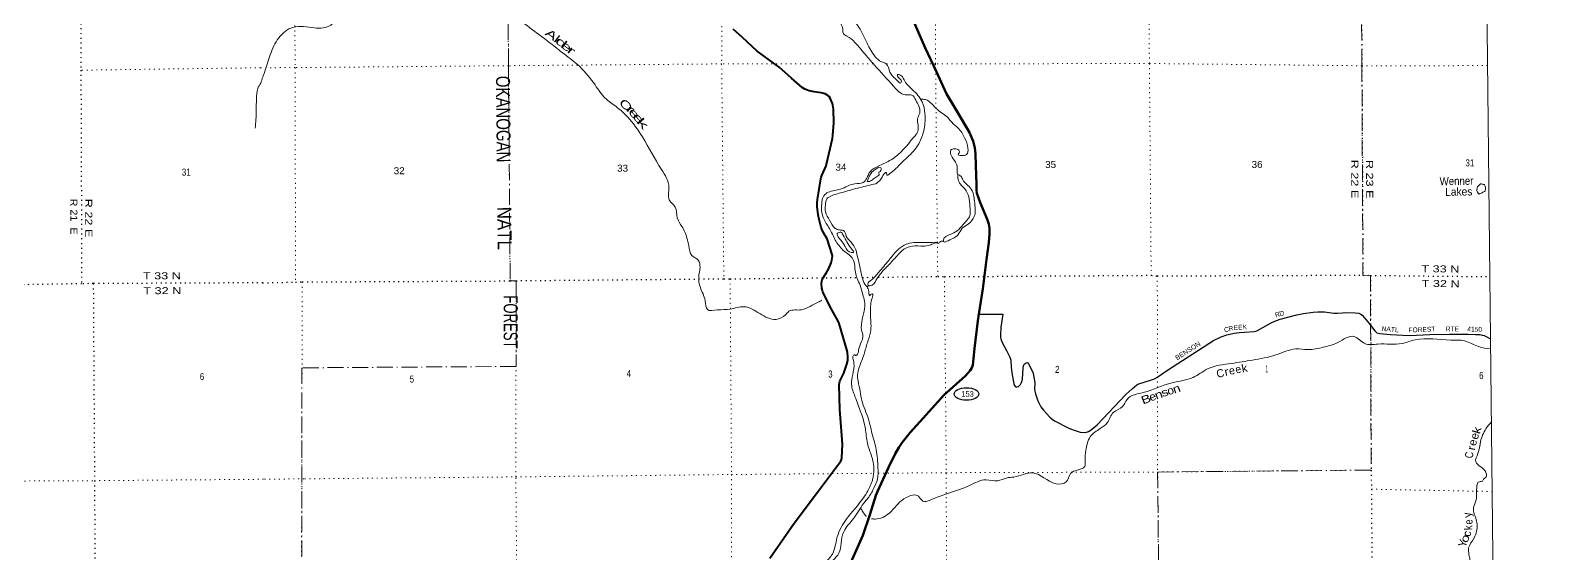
# Model space of a CAD drawing. Header units: feet. Extents: x 0 to 246606, y 183576 to 368785.
# Drawn here: x 208879 to 246606, y 291378 to 304461 of the extents above; entities that cross this region are included whole.
import ezdxf
from ezdxf.enums import TextEntityAlignment as Align

# ---------------------------------------------------------------- set-up
doc = ezdxf.new("R2010")
doc.units = ezdxf.units.FT
doc.header["$LTSCALE"] = 80
doc.linetypes.add('DOT_DASHED', pattern=[7.7, 5, -1.2, 0.3, -1.2])
doc.linetypes.add('DOTTED', pattern=[1.5, 0.3, -1.2])
for name, color, linetype, lineweight in [('17', 7, 'Continuous', 25), ('23', 7, 'Continuous', 70), ('26', 7, 'Continuous', 40), ('29', 7, 'Continuous', 25), ('30', 7, 'Continuous', 25), ('39', 7, 'Continuous', 13), ('4', 7, 'Continuous', 13), ('41', 7, 'Continuous', 13), ('44', 7, 'DOT_DASHED', 13), ('6', 7, 'DOTTED', 25), ('7', 7, 'DOTTED', 13)]:
    doc.layers.add(name, color=color, linetype=linetype, lineweight=lineweight)

msp = doc.modelspace()

# ---------------------------------------------------------------- linework, layer by layer
at = {"layer": '17'}
msp.add_ellipse((232278.91, 295370.77), major_axis=(309.24, -1), ratio=0.500121, dxfattribs=at)
at = {"layer": '23'}
for points in [[(232587.28, 297364.71), (232690.28, 297999.48), (232782.84, 298730.7), (232840.87, 299158.94), (232853.18, 299364.9), (232852.9, 299512.24), (232832.9, 299616.5), (232797.04, 299737.98), (232618.91, 300156.78), (232540.91, 300387.53), (232530.77, 300474.77), (232527.39, 300608.38), (232512.46, 301080.6), (232506.71, 301369.21), (232486.16, 301525.81), (232442.23, 301687.75), (232352.13, 301901.18), (232056.35, 302410.12), (231781.07, 302868.73), (231531.45, 303424.37), (231245.25, 304022.18), (230913.62, 304789.28), (230572.97, 305488.15)], [(229385.58, 291159.99), (229686.42, 291835.89), (229865.83, 292347.98), (230011.6, 292832.87), (230052.96, 292934.97), (230330.45, 293535.12), (230500.05, 293873.19), (230586.24, 294032.66), (230667.34, 294158.46), (230870.35, 294412.24), (231267.5, 294848.51), (231712.78, 295341.58), (232253.01, 295823.09), (232370.6, 295956.16), (232411.15, 296025.15), (232433.13, 296088.55), (232475.07, 296504.59), (232559.8, 297195.39), (232587.28, 297364.71)]]:
    msp.add_lwpolyline(points, dxfattribs=at)
at = {"layer": '26'}
for points in [[(229237.63, 295968.07), (229287.49, 296112.66), (229311.71, 296210.82), (229314.47, 296244.59), (229315.38, 296298.89), (229307.94, 296407.47), (229299.78, 296449.15), (229099.71, 297132.9), (229075.16, 297194.48), (228869.1, 297549.38), (228689.19, 297925.78), (228677.33, 297955.12), (228664.47, 298018.06), (228657.14, 298128.14), (228661.4, 298186), (228672.43, 298222.14), (228682.81, 298249.24), (228773.24, 298390.51), (228840.49, 298509.77), (228893.99, 298647.17), (228916.02, 298718.21), (228925.81, 298767.2), (228930.34, 298812.52), (228923.93, 298853.61), (228793.19, 299246.15), (228704.64, 299401.35), (228662.64, 299491.38), (228645.5, 299535.2), (228597.72, 299727.71), (228574.63, 299843.65), (228548.96, 300056.48), (228548.73, 300157.36), (228553.7, 300227.25), (228638.08, 300749.28), (228650.41, 300789.46), (228664.47, 300828.92), (228770.36, 301073.63), (228783.27, 301117.48), (228926.88, 301752.1), (228938.06, 301839.17), (228960.85, 302149.93), (228953.75, 302486.33), (228939.28, 302587.57), (228929.3, 302633.08), (228875.32, 302760.92), (228849.65, 302801.29), (228811.12, 302832.83), (228743.31, 302867.34), (228649.56, 302892.92), (228475.77, 302920.17), (228344.39, 302950.13), (228303.25, 302959.08), (228237.25, 302988.43), (228170.24, 303031.43), (227908.41, 303266.07), (227593.85, 303538.75), (227046.39, 303933.2), (226684.94, 304282.31), (226448.61, 304483.33)], [(227366, 291269.36), (227972.53, 292144.85), (228601.48, 292984.14), (229004.13, 293515.31), (229137.52, 293691.7), (229155.94, 293734.21), (229166.1, 293778.65), (229178.2, 294119.83), (229112.51, 294981.32), (229096.71, 295600.89), (229103.31, 295648.69), (229117.36, 295693.42), (229210.08, 295888.17), (229237.63, 295968.07)]]:
    msp.add_lwpolyline(points, dxfattribs=at)
at = {"layer": '29'}
msp.add_line((232587.28, 297364.71), (233185.27, 297365.8), dxfattribs=at)
for points in [[(233185.27, 297365.8), (233135.29, 297040.76), (233127.96, 296842.61), (233127.05, 296786.65), (233133.47, 296749.04), (233171.96, 296659.14), (233289.31, 296438.97), (233360.84, 296290.36), (233379.17, 296242.66), (233384.65, 296218.8), (233391.98, 296042.67), (233413.98, 295895.89), (233465.32, 295624.35), (233480.94, 295579.4), (233495.6, 295559.22), (233509.33, 295550.97), (233541.44, 295546.38), (233575.33, 295558.3), (233607.45, 295583.07), (233627.62, 295606.92), (233644.12, 295638.11), (233660.62, 295682.15), (233678.01, 295741.78), (233692.68, 296013.31), (233706.46, 296078.45), (233722.96, 296113.31), (233741.3, 296133.49), (233766.02, 296152.75), (233787.13, 296155.51), (233810.02, 296145.41), (233827.47, 296122.48), (233868.7, 296050.01), (233942.98, 295887.64), (233956.71, 295837.18), (233986.04, 295661.05), (233982.41, 295483.08), (233986.99, 295445.47), (234000.71, 295374.83), (234041.08, 295246.4), (234066.72, 295184.02), (234140.09, 295050.08), (234206.06, 294963.86), (234357.37, 294794.15), (234418.75, 294743.69), (234482.05, 294702.41), (234836.79, 294516.18), (234942.26, 294474.9), (235066.94, 294432.7), (235115.49, 294420.78), (235217.29, 294407.02), (235276.84, 294413.44), (235329.14, 294432.7), (235394.18, 294472.15), (235548.2, 294596.91), (236266.93, 295367.49), (236420.95, 295499.59), (236531.93, 295595.92), (236589.63, 295624.35), (236875.66, 295712.42), (236975.64, 295750.03), (237036.15, 295781.23), (237301.04, 295969.28), (238452.48, 296710.51), (238644.15, 296803.17), (238782.52, 296849.95), (238966.84, 296894.9), (239097.88, 296908.66), (239227.9, 296917.05)], [(239227.9, 296917.05), (239465.57, 296931.59), (239537.09, 296948.11), (239612.26, 296990.3), (239890.95, 297151.76), (239984.47, 297193.96), (240118.31, 297239.83), (240536.35, 297349.91), (240699.54, 297384.77), (240939.73, 297415.96), (241058.91, 297421.47), (241225.75, 297423.3), (241460.45, 297390.28), (241555.8, 297390.28), (241673.13, 297401.28), (241748.32, 297406.79), (241995.83, 297401.28), (242080.18, 297386.61), (242129.69, 297362.75), (242164.52, 297342.57), (242311.2, 297173.78), (242487.22, 296946.27), (242534.9, 296902.24), (242604.56, 296880.22), (242875.92, 296858.2), (243345.31, 296828.85), (243521.32, 296843.53), (243858.69, 296858.2), (244350.08, 296865.54), (244812.12, 296865.54), (245002.83, 296858.2), (245105.51, 296854.53), (245167.85, 296843.52), (245219.18, 296828.84), (245375.97, 296749.09)]]:
    msp.add_lwpolyline(points, dxfattribs=at)
at = {"layer": '39'}
msp.add_line((229830.71, 298078.43), (229795.71, 298046.6), dxfattribs=at)
for points in [[(225651.45, 312055.36), (225990.1, 312146.14), (226222.89, 312042.53), (226438.49, 311775.33), (226567.07, 311541.94), (226647.77, 311211.39), (226584.31, 310680.17), (226561.45, 310449.93), (226532.7, 310191.41), (226383.2, 309869.61), (226278.12, 309546.05), (226128.08, 309313.06), (226018.64, 309043.97), (225957.11, 308865.99), (225937.55, 308760.92), (225941.81, 308722.59), (225979.99, 308753.09), (225995.65, 308835.94), (226009.39, 308902.62), (226035.49, 308927), (226055.81, 308904.91), (226079.96, 308917.16), (226097.86, 308963.69), (226083.16, 309058.47), (226102.87, 309139.32), (226147.02, 309183.99), (226163.49, 309129.58), (226170.1, 309036.77), (226136.46, 308923.55), (226038.62, 308739.3), (225883.05, 308419.48), (225719.72, 308045.12), (225663.6, 307637.07), (225630.26, 307471.37), (225571.98, 307426.62), (225578.65, 307323.72), (225613.62, 307214.93), (225613.21, 306944.46), (225638.78, 306718.54), (225828.09, 306457.24), (226150.99, 306140.21), (226691.62, 305874.89), (227221.26, 305760.9), (227340.78, 305692.97), (227362.8, 305725.39), (227350.46, 305763.67), (227404.94, 305768.02), (227552.56, 305728.51), (227919.87, 305750.83), (228262.85, 305791.17), (228339.55, 305795.65), (228323.89, 305712.81), (228233.36, 305657.78), (228342.6, 305622.09), (228501.5, 305721.91), (228710.23, 305931.02), (228857.4, 305966.19), (229033.7, 305856.2), (229079.26, 305664.72), (229012.6, 305331.29), (229054.58, 305061.06), (229115.3, 304696.08), (229187.28, 304474.47), (229206.08, 304369.62), (229291.2, 304313.59), (229485.95, 304157.29), (229780.72, 303817.88), (229981.95, 303588.95), (230459.58, 303054.82), (230745.5, 302844.55), (230840.39, 302845.1), (230915.12, 302839.48), (231008.73, 302714.88), (231090.4, 302561.95), (231109.6, 302388.48), (231057.93, 302250.92), (231071.01, 302087.5), (231037.92, 301881.43), (230977.79, 301806.4), (230915.64, 301733.38), (230644.93, 301422.98), (230357.54, 301201.3), (230067.65, 301060.35), (229876.62, 300932.08), (229784.77, 300759.98), (229694.53, 300656.51), (229490.81, 300625.05), (229130.21, 300491.76), (228823.81, 300411.26), (228713.28, 300325.84), (228665.72, 300174.18)], [(226715.71, 309972.46), (226684.37, 309810.8), (226597.09, 309549.92), (226461.25, 309304.9), (226275.18, 309021.24), (226106.99, 308786.12), (225983.99, 308420.07), (225869.91, 307912.78), (225779.52, 307496.46), (225746.14, 306997.71), (225716.42, 306902.67), (225739.34, 306783.71), (225884.12, 306542.34), (226115.37, 306357.99), (226437.81, 306117.65), (226775.86, 305968.23), (227012.22, 305945.38), (227092.65, 306000.35), (227220.11, 305954.66), (227703.22, 305856.55), (228296.41, 305920.55), (228435.13, 306018.24), (228441.01, 306048.55), (228426.7, 306078.74), (228509.06, 306147.85), (228694.59, 306183.24), (229059.14, 305991.59), (229246.44, 305730.28), (229255.09, 305633.44), (229206.54, 305649.31), (229186.44, 305635.06), (229164.91, 305519.89), (229159.92, 305340.22), (229188.86, 305227.35), (229232.29, 305054.02), (229301.78, 304911.11), (229588.69, 304535.33), (229794.97, 304136.88), (229998.87, 303798.97), (230153.06, 303672.7), (230270.46, 303622.92), (230362.56, 303413.54), (230545.51, 303202.67), (230638.73, 303144.67), (230652.61, 303187.14), (230589.53, 303269.53), (230550.72, 303346.01), (230587.02, 303352.27), (230676.21, 303292.24), (230755.76, 303155.45), (230930.47, 302974.8), (231168.49, 302671.4), (231240.9, 302377.13), (231220.94, 301999.56), (231113.84, 301675.99), (230987.83, 301477.45), (230686.75, 301181.01), (230365.53, 300876.38), (230287.01, 300839.59), (230282.69, 300888.01), (230276.54, 300902.1), (230188.16, 300826.91), (230120.19, 300713.48), (230013.71, 300626.07)], [(214639.43, 303138.85), (214743.93, 303435.85), (214880.8, 303846.39), (215090.26, 304271.48), (215444.04, 304531.89), (215983.18, 304518.87), (216390.59, 304587.85), (216558.84, 304812.87), (216509.64, 305278.85), (216426.7, 305984.82), (216300.76, 306452.36), (216221.56, 306869.72), (216262.43, 307465.4), (216207.11, 307941.43), (216262.36, 308157.72), (216514.31, 308227.81), (216877.71, 308227.9), (217111.23, 308342.29), (217388.29, 308263.16), (217647.44, 308141.54), (218049.04, 308170.12), (218387.96, 308214.47), (218664.89, 308157.55), (219133.23, 307827.22), (219369.97, 307398.67), (219581.3, 306830.7), (219795.41, 306474.68), (220182.94, 306151.96), (220368.58, 305830.09), (220640.26, 305298.8), (220837.76, 305019.39), (221235.82, 304624.07), (221728.64, 304251.5), (222223.55, 303866.84), (222613.07, 303550.19), (222997.37, 303092.21), (223251.7, 302762.67), (223521.46, 302552.3), (223813.77, 302287.56), (224180.12, 301793.16), (224653.34, 300980.46), (224843.77, 300531.45), (224849.66, 300220.64), (225000.14, 300039.86), (225050.16, 299775.73), (225168.58, 299554.39), (225293.43, 299268.5), (225337, 299070.95), (225415.13, 298835.24), (225571.3, 298715.05), (225618.84, 298529.63), (225585.88, 298299.33), (225627.85, 298033.14), (225746.93, 297698.77), (225804.75, 297483.14), (226053.15, 297470.45), (226372.01, 297492.49), (226720.94, 297551.03), (227113.63, 297379.73), (227520.3, 297234.74), (227755.83, 297349.14), (227842.13, 297436.44), (228154.84, 297474.58), (228368.33, 297560.6), (228571.63, 297664.72), (228664.19, 297715.72)], [(214639.43, 303138.85), (214565.39, 303002.48), (214536.22, 302743.67), (214523.55, 302452.76), (214522.18, 302228.61), (214500.56, 302012.3)], [(231132.09, 302736.08), (231254.97, 302726.4), (231551.22, 302477.83), (231825.04, 302265.47), (231908.45, 302158.98), (232064.71, 302022.63), (232231.76, 301771.3), (232316.08, 301511.41), (232280.68, 301353.76), (232117.27, 301332.63), (232070.74, 301348.51), (232094.71, 301393.05), (232084.18, 301465.66), (231987.08, 301497.39), (231888.37, 301460.48), (231893.14, 301337.38), (232007.24, 301162.44), (232046.47, 301017.34), (232049.21, 300896.25), (232065.63, 300849.92)], [(229793.05, 300681.51), (229863.05, 300837.13), (229995.44, 300981.21), (230134.5, 301022.39), (230124.94, 300933.52), (230088.69, 300917.16), (230099.1, 300864.74), (230028.82, 300799.74), (229930.34, 300724.49), (229825.63, 300679.48), (229793.05, 300681.51)], [(232065.63, 300849.92), (232076.63, 300698.61), (232233.3, 300493.64), (232335.42, 300296.42), (232363.06, 300062.44), (232350.53, 299793.92), (232250.3, 299672.23), (232119.98, 299520.09), (231959.2, 299396.03), (231763.91, 299304.07), (231703.82, 299222.98), (231714.19, 299176.62), (231817.01, 299201.44), (232074.5, 299358.35), (232174.55, 299510.32), (232319.27, 299618.13), (232473.6, 299806.74), (232490.07, 300093.46), (232466.75, 300281.04), (232394.83, 300492.56), (232281.06, 300610.98), (232187.54, 300719.43), (232136.51, 300814), (232064.99, 300851.73)], [(230013.71, 300626.07), (229612.52, 300528.87), (229205.35, 300417.51), (228903.07, 300322.91), (228786.42, 300247.55), (228753.04, 300089.92), (228756.07, 299920.39), (228858.25, 299713.08), (228998.76, 299510.03), (229108.02, 299470.3), (229200.98, 299454.69), (229274.5, 299313.83), (229392.51, 299161.11), (229510.73, 298972.07), (229538.22, 298870.62)], [(245088.63, 300366.46), (245029.54, 300456.95), (245071.25, 300572.24), (245143.64, 300621.11), (245180.04, 300611.22), (245214.4, 300605.37), (245247.07, 300542.99), (245221.5, 300429.81), (245185.27, 300411.43), (245143.21, 300390.76), (245087.85, 300367.65)], [(228665.72, 300174.18), (228658.95, 299956.15), (228722.88, 299730.46), (228869.76, 299474.97), (229020.89, 299183.18), (229222.2, 298942.13), (229441.44, 298741.56), (229501.94, 298412.91), (229545.25, 298259.76), (229620.96, 298090.65), (229686.97, 297854.88), (229730.35, 297689.62), (229729.45, 297501.9), (229674.45, 297243.22), (229657.94, 296964.58), (229689.05, 296825.49), (229653.58, 296679.95), (229582.13, 296471.64), (229534.45, 296342.18), (229508.26, 296331.94), (229485.95, 296349.97), (229457.74, 296339.72), (229442.03, 296266.96), (229464.97, 296143.97), (229434.38, 295855.16), (229405.53, 295614.8), (229492.14, 295308.5), (229633.73, 294925.82), (229751.26, 294512.72), (229801.93, 294139.6), (229908.85, 293815.25), (229948.22, 293304.82), (229836.98, 292999.39), (229608.91, 292648.87), (229174.15, 292085.22), (229070.5, 291860.57), (229003.37, 291605.86), (228926.03, 291371.27), (228727.39, 291164.24), (228433.45, 291025.28), (228192.65, 290777.63), (227665.67, 290443.55), (227233.17, 290180.66), (227102.9, 290018.42), (227031.41, 289818.18), (227026.66, 289598.15), (227053.55, 289489.31), (227108.29, 289451.27), (227144.62, 289453.5), (227195.5, 289385.17), (227293.63, 289179.86), (227392.38, 288869.6), (227375.73, 288615.18), (227195.38, 288386.05), (226852.72, 288293.23), (226518.68, 288107.61), (226191.59, 288111.76), (225834.41, 288081.43), (225387.49, 287866.9), (225210.83, 287696.32), (224798.19, 287488.05), (224346.87, 287334.04), (223962.37, 287146.11), (223876.32, 287016.43), (223857.52, 286784.2), (223845.78, 286380.45), (223870.36, 286322.05), (223935.31, 286263.9), (223980.48, 286137), (224061.88, 286028.48), (224171.89, 285863.6), (224286.64, 285579.67), (224411.92, 285221.12), (224452.02, 284928.68), (224302.25, 284651.28), (224265.49, 284382.61), (224256.94, 283783.09), (224166.42, 283388.97), (224038.76, 283127.85), (223745.44, 282883.93), (223420.13, 282928.47), (223278.28, 283016.45), (223105.79, 283164.82), (223002.67, 283190.46), (222808.2, 283300.34), (222543.14, 283397.7), (222294.84, 283392.23), (221935.51, 283386.1), (221639.65, 283230.98), (221443.67, 282914.97), (221358.34, 282666.2)], [(229045.94, 299385.17), (229140.66, 299413.97), (229195.6, 299341.63), (229289.49, 299170.61), (229411.7, 298989.66), (229458.61, 298909.19), (229406.15, 298904.85), (229243.74, 299055.29), (229139.84, 299212.13), (229072.7, 299298.53), (229048.11, 299358.94), (229045.94, 299385.17)], [(231708.1, 299182.64), (231625.35, 299178.12), (231571.1, 299135.42), (231518.45, 299161.35)], [(229537.57, 298873.32), (229616.23, 298546.79), (229684.66, 298242.4), (229764.36, 298081.39), (229807.08, 298027.14), (229840.25, 297882.01), (229856.76, 297821.55), (229876.75, 297853.96), (229923.09, 297870.38), (229917.66, 297765.39), (229884.23, 297615.83), (229879.91, 297323.13), (229880.29, 296919.44), (229801.12, 296652.55), (229718.05, 296363.43), (229604.8, 296055.97), (229557.59, 295845.78), (229597.68, 295555.36), (229699.36, 295091.71), (229789.57, 294860.11), (229923.74, 294366.37), (230022.94, 293981.43), (230066.02, 293527.53), (230055.58, 293244.89), (229958.06, 293008.17), (229816.15, 292767.15), (229745.97, 292686), (229481.79, 292296.93), (229237.4, 291974.58), (229152.12, 291715.72), (229115.35, 291449.07), (228985.26, 291256.57), (228756.17, 291077.61), (228353.93, 290816.92), (228047.02, 290482.09), (227606.57, 290196.95), (227256.6, 289974.91), (227154.7, 289794.68), (227137.47, 289637.14), (227216.78, 289540.72), (227329.13, 289321.36), (227463.91, 289063.78), (227530.15, 288789.66), (227453.15, 288496.54), (227308.93, 288303.95), (227177.73, 288299.15), (227015.01, 288162.97), (226604.19, 287987), (225895.45, 288003.07), (225601.67, 287837.87), (225370.52, 287664.96), (225088.96, 287481.66), (224615.66, 287287.16), (224238.89, 287157.81), (224047.88, 287025.5), (223962.06, 286857.47), (223961.77, 286566.82), (223989.17, 286373.21), (224109.39, 286188.21), (224262.71, 285868.17), (224268.78, 285866.18), (224475.04, 285471.77), (224556.09, 285082.68), (224559.19, 284901.04), (224435.65, 284625.81), (224404.96, 284355.17), (224407.6, 283911.12), (224353.8, 283452.63), (224100.16, 282986.91), (223973.59, 282883.24), (223760.5, 282728.6), (223657.58, 282719.93), (223301.72, 282808.69), (223129.5, 282912.65), (222857.78, 283110.9), (222412.51, 283296.02), (222008.93, 283261.38), (221721.11, 283112.37), (221539.41, 282772.21), (221405.69, 282511.06), (221164.85, 282271.48), (220802.17, 282148.27), (220550.56, 282111.23), (220239.89, 281979.49), (220035.71, 281685.63), (219893.63, 281472.87), (219891.91, 281422.4), (219944.35, 281430.78), (219966.49, 281443.02), (219965.03, 281348.14), (219879.18, 281186.17)], [(231519.06, 299161.05), (231165.15, 299159.3), (230769.73, 299110.58), (230578.65, 298988.36), (230336.03, 298708.41), (230085.42, 298412.26), (229900.81, 298221.46), (229812.62, 298113.97), (229831.01, 298077.74), (229921.77, 298092.4), (230039.95, 298250.52), (230124.04, 298368.08), (230204.23, 298463.41), (230326.65, 298587.25), (230535.26, 298816.54), (230713.93, 298987.13), (230856.9, 299050.53), (231137.42, 299068.31), (231323.1, 299079.48), (231445.99, 299124.6), (231518.64, 299161.26)], [(245378.66, 296498.64), (245076.98, 296553.57), (244726.84, 296698.88), (244383.51, 296718.51), (243493.52, 296725.48), (243165.87, 296634.83), (242561.01, 296617.67), (242231.82, 296633.93), (241968.34, 296805.98), (241557.35, 296658.27), (241190.63, 296537.05), (240813.42, 296480.36), (240508.47, 296496.75), (240008.66, 296346.51), (239423.93, 296219.98), (238905.57, 296134.22), (238300.71, 295995.47), (237940.58, 295783.46), (237418.45, 295653.27), (236693.09, 295408.86), (236290.34, 295234.95), (236178.35, 295054.66), (235957.09, 294916.12), (235797.15, 294650.78), (235618.33, 294506.43), (235373.24, 294301.14), (235264.22, 293961.41), (235241.54, 293700.9), (235232.28, 293559.56), (235073.27, 293477.9), (234882.01, 293387.97), (234766.19, 293173.35), (234518.12, 293129.52), (233935.04, 293402.66), (233461.23, 293294.95), (233273.61, 293271.66), (233062.04, 293201.8), (232769.13, 293228.36), (232352.09, 293080.61), (231761.8, 292869.28), (231369, 292719.65), (231189.49, 292690.35), (231075.67, 292816.85), (230771.01, 292784.8), (230570.03, 292630.24), (230355.39, 292396.87), (229994.9, 292245.41), (229907.36, 292253)], [(245398.39, 294672.87), (245260.79, 294501.89), (245125.41, 294182.19), (245060.55, 293885.1), (245005.27, 293674.86), (245129.16, 293550.44), (245255.11, 293419.97), (245261.89, 293298.9), (245213.69, 293256.24), (245173.67, 293195.45), (245072.87, 293170.64), (245035.04, 293081.61), (245024.08, 292887.78), (245014.92, 292730.29), (244979.18, 292629.16), (244948, 292441.26), (244997.08, 292302.53), (245034.27, 292160.27), (244986.04, 291815.77), (244854.12, 291592.97), (244822.64, 291453.52), (244830.79, 291411.72), (244828.6, 291361.38), (244855.99, 291278.11), (244850.44, 291193.3), (244877.28, 291092.54), (244888.11, 290969.47), (244848.64, 290815.84), (244827.36, 290660.3), (244836.44, 290490.8), (244862.71, 290147.82), (244898.28, 289938.11), (244921.1, 289835.3), (244875.58, 289681.64), (244919.09, 289494.18), (244990.54, 289361.37), (245105.97, 289303.51), (245199.16, 289249.55), (245252.14, 289167.11), (245309.19, 289080.64), (245384.35, 289002.36), (245435, 288972.38), (245461.44, 288961.58)], [(229782.53, 292314.5), (229774.39, 292320.83), (229686.94, 292427.3), (229635.3, 292518.63)]]:
    msp.add_spline(points, degree=3, dxfattribs=at)
at = {"layer": '4'}
msp.add_line((244583.23, 368785.28), (246606.45, 184933.96), dxfattribs=at)
msp.add_line((244583.23, 368785.28), (246606.45, 184933.96), dxfattribs=at)
at = {"layer": '44'}
for points in [[(245153.63, 316952.52), (242122.83, 316970.71), (242128.69, 314314.84), (242126.49, 308913.49), (242160.27, 303572.9), (242185.33, 298341.25), (242373.13, 298334.27), (242391.97, 293469.95), (237056.21, 293420.79), (237105.97, 288108.55), (231780.12, 288091.74), (231820.09, 282728.99), (231870.37, 277329.96), (237155.62, 277384.88), (237142.02, 276731.47)], [(214585.02, 308891.56), (215470.58, 308895.91), (220800.38, 308928.88), (220832.22, 303574.15), (220874.46, 298195.77), (221023.67, 298202.19), (221022.59, 296060.56), (215672.19, 296024.79), (215661.86, 287935.55), (214787.05, 287908.81)]]:
    msp.add_lwpolyline(points, dxfattribs=at)
at = {"layer": '6'}
msp.add_line((229677.95, 298284.59), (229963.29, 298287.8), dxfattribs=at)
for points in [[(210082, 322437.01), (210074.96, 319560.37), (210118.56, 314183.82), (210125.6, 308831.06), (210146.93, 303462.32), (210165.87, 298125.85)], [(242119.7, 318500.41), (242128.69, 314314.84), (242126.49, 308913.49), (242160.27, 303572.9), (242185.33, 298341.25)], [(214688.46, 298148.87), (210456, 298129.33), (210165.87, 298125.85), (207943.7, 298087.06), (205070.26, 298082.86), (199765.23, 298027.26), (194438.01, 297973.41), (189120.85, 297921.71), (184019.34, 297885.68)], [(210456, 298129.33), (210486.17, 293204.91), (210517.2, 287868.59), (210566.64, 282508.27), (210656.57, 276465.71)], [(214688.46, 298148.87), (215510.15, 298168.14), (215679.73, 298171.15), (220873.35, 298195.77), (221023.67, 298202.19), (226214.06, 298250.5), (226371.56, 298247.38), (229534.8, 298282.98)], [(230070.4, 298289.01), (231559.88, 298305.77), (231727.47, 298302.71), (236893.72, 298336.76), (237047.25, 298321.5), (242185.33, 298341.25), (242373.13, 298334.27), (245358.87, 298302.9)], [(242373.13, 298334.27), (242391.97, 293469.95), (242398.85, 292991.62), (242425.93, 288099.08), (242438.93, 287610.7), (242518.69, 282686.17), (242525.46, 282226.01), (242459.08, 276788.57)]]:
    msp.add_lwpolyline(points, dxfattribs=at)
at = {"layer": '7'}
for p, q in [((214636.71, 303522.87), (210146.93, 303462.32)), ((237047.25, 298321.5), (237052.48, 295460.78)), ((242398.85, 292991.62), (245417.94, 292934.72))]:
    msp.add_line(p, q, dxfattribs=at)
for points in [[(231559.88, 298305.77), (231506.06, 303620.01), (231478.3, 308966.69), (231416.62, 314246.56), (231405.02, 319591.31), (231368.81, 322648)], [(215406.54, 317493.53), (215424.78, 314220.28), (215470.58, 308895.91), (215500.49, 303527.04), (215510.15, 298168.14)], [(220874.46, 298195.77), (220832.22, 303574.15), (220800.38, 308928.88), (220770.96, 312206.22)], [(236790.56, 311054.24), (236798.38, 308937.03), (236850.14, 303628.85), (236893.72, 298336.76)], [(226167.88, 306121.65), (226159.93, 303619.23), (226214.06, 298250.5)], [(229943.13, 303619.78), (226159.93, 303619.23), (220832.22, 303574.15), (215500.49, 303527.04), (214636.71, 303522.87)], [(245300.83, 303575.47), (242160.27, 303572.9), (236850.14, 303628.85), (231506.06, 303620.01), (230278.29, 303619.83)], [(215679.73, 298171.15), (215664.55, 293254.15), (215661.86, 287935.55), (215677.08, 286625.43)], [(221087, 282363.4), (221084.06, 282616.17), (221064.31, 287972.98), (221016.48, 293299.36), (221023.67, 298202.19)], [(226371.56, 298247.38), (226406.69, 293358.93), (226408.66, 288138.86), (226408.75, 288107.04)], [(231860.09, 276675.96), (231870.37, 277329.96), (231820.09, 282728.99), (231780.12, 288091.74), (231773.52, 293478.52), (231727.47, 298302.71)], [(237052.99, 295180.68), (237056.21, 293420.79), (237105.97, 288108.55), (237184.54, 282705.65), (237155.62, 277384.88), (237142.02, 276731.47)], [(184059.92, 292968.17), (189155.05, 292997.34), (194478, 293071.32), (199807.08, 293137.31), (205138.47, 293179.09), (210486.17, 293204.91), (214735.73, 293240.65)], [(214735.73, 293240.65), (215738.85, 293251.36), (221016.48, 293299.36), (226406.69, 293358.93), (229952.44, 293388.87)], [(230075.47, 293389.91), (231770.73, 293404.22), (237056.21, 293420.79), (242391.97, 293469.95)]]:
    msp.add_lwpolyline(points, dxfattribs=at)

# ---------------------------------------------------------------- texts
at = {"layer": '17', "width": 0.8}
msp.add_text('153', height=140, dxfattribs=at).set_placement((232304.96, 295302.46), align=Align.CENTER)
at = {"layer": '30'}
msp.add_text('R', height=120, rotation=17.752, dxfattribs=at).set_placement((240067.04, 297297.86), align=Align.CENTER)
for s, rotation, width, p in [('D', 16.752, 0.95, (240174.71, 297329.34)), ('C', 13.705, 0.9, (238790.19, 296923.88)), ('R', 13.705, 0.9, (238901.33, 296950.98)), ('E', 5.994, 0.8, (239014.44, 296970.29)), ('E', 3.692, 0.75, (239123.07, 296980.43))]:
    msp.add_text(s, height=120, rotation=rotation, dxfattribs=dict(at, width=width)).set_placement(p, align=Align.CENTER)
for s, rotation, width, p in [('K', 3.692, 0.7, (239193.44, 296982.26)), ('NATL', 355.361, 1.05, (242647.48, 296946.97)), ('4150', 357.796, 0.95, (244792.09, 296936.93)), ('BENSON', 32.771, 1.05, (237544.2, 296210.39))]:
    msp.add_text(s, height=120, rotation=rotation, dxfattribs=dict(at, width=width)).set_placement(p)
msp.add_text('FOREST', height=120, rotation=2.49, dxfattribs=at).set_placement((243329.03, 296906.82))
at = {"layer": '30', "width": 0.95}
msp.add_text('RTE', height=120, dxfattribs=at).set_placement((244255.17, 296935.54))
at = {"layer": '41'}
for s, rotation, width, p in [('A', 322.891, 1.65, (221844.57, 304271.03)), ('l', 322.192, 1.5, (221981.66, 304162.75)), ('d', 322.192, 1.95, (222092.96, 304076.26)), ('e', 322.097, 1.75, (222221.25, 303976.61)), ('r', 322.147, 1.95, (222344.71, 303875.21)), ('C', 319.286, 1.6, (223691.64, 302520.41)), ('r', 319.448, 2.05, (223818.76, 302413.13)), ('e', 310.91, 1.85, (223900.42, 302312.44)), ('e', 310.707, 1.85, (224005.4, 302194.51)), ('k', 311.087, 2.1, (224109.57, 302064.29)), ('r', 12.527, 1.15, (238796.3, 295832.48)), ('e', 9.211, 0.95, (239084.98, 295893.91)), ('k', 9.577, 1.1, (239241.88, 295918.68)), ('n', 19.04, 1.3, (237111.52, 295263.55)), ('s', 18.202, 1.35, (237263.58, 295319.59)), ('o', 15.846, 1.1, (237404.66, 295363.06)), ('n', 18.572, 1.25, (237559.75, 295410.55)), ('B', 20.98, 1.35, (236800.11, 295150.02)), ('e', 19.04, 1.15, (236960.9, 295211.11)), ('k', 74.103, 1.25, (245128.05, 294439.07)), ('e', 73.288, 1.1, (245071.37, 294291.56)), ('C', 83.271, 0.85, (244939.67, 293835.76)), ('r', 78.965, 1.1, (244991.43, 294000.55)), ('e', 75.877, 1.05, (245024.02, 294133.9)), ('k', 92.192, 0.9, (244919.02, 292032.35)), ('e', 96.363, 0.85, (244924.9, 292182.1)), ('Y', 71.283, 1.05, (244774.07, 291606.13)), ('o', 64.852, 1.35, (244826.26, 291720.32)), ('c', 80.541, 1.05, (244883.42, 291865.81))]:
    msp.add_text(s, height=200, rotation=rotation, dxfattribs=dict(at, width=width)).set_placement(p, align=Align.CENTER)
for s, width, p in [('Wenner', 0.9, (244105.72, 300585.63)), ('Lakes', 0.95, (244243.56, 300320.8))]:
    msp.add_text(s, height=200, rotation=1, dxfattribs=dict(at, width=width)).set_placement(p)
for s, rotation, p in [('C', 14.829, (238645.74, 295792.74)), ('e', 10.642, (238928.75, 295861.49)), ('y', 99.312, (244889.82, 292362.65))]:
    msp.add_text(s, height=200, rotation=rotation, dxfattribs=at).set_placement(p, align=Align.CENTER)
at = {"layer": '44'}
for s, rotation, width, p in [('OKANOGAN', 270.45, 0.8, (220520.18, 303320.21)), ('NATL', 270.45, 0.9, (220554, 300047.71)), ('FOREST', 269.916, 0.7, (220714.27, 297835.77))]:
    msp.add_text(s, height=350, rotation=rotation, dxfattribs=dict(at, width=width)).set_placement(p)
at = {"layer": '6'}
for s, rotation, width, p in [('R 22 E', 270.274, 1.35, (241895.07, 301224.7)), ('R 23 E', 270.274, 1.35, (242264.47, 301220.85)), ('R 21  E', 270.203, 1.15, (209883.46, 300251.62)), ('R 22 E', 270.203, 1.35, (210255.16, 300249.78)), ('T 33 N', 359.398, 1.35, (243645.97, 298414.77)), ('T 33 N', 0.265, 1.35, (211697.14, 298235.06)), ('T 32 N', 0.265, 1.35, (211708.35, 297863.34)), ('T 32 N', 359.398, 1.35, (243653.45, 298047.82))]:
    msp.add_text(s, height=175, rotation=rotation, dxfattribs=dict(at, width=width)).set_placement(p)
at = {"layer": '7'}
for s, width, p in [('33', 1.05, (223547.29, 300925.59)), ('34', 1.05, (229003.49, 300949.92)), ('35', 1.05, (234244.42, 301017.15)), ('36', 1.05, (239404.32, 301019.54)), ('31', 0.85, (244747.88, 301058.12)), ('31', 0.85, (212669.24, 300827.62)), ('32', 1.05, (217964.89, 300862.04)), ('6', 0.85, (213118.29, 295718.08)), ('5', 0.85, (218362.54, 295656.96)), ('4', 0.85, (223785.74, 295798.12)), ('3', 0.85, (228821.89, 295782.84)), ('2', 0.85, (234491.74, 295898.24)), ('1', 0.4, (239750.52, 295910.99)), ('6', 0.85, (245089.86, 295746.27))]:
    msp.add_text(s, height=175, dxfattribs=dict(at, width=width)).set_placement(p)

doc.saveas('drawing.dxf')
